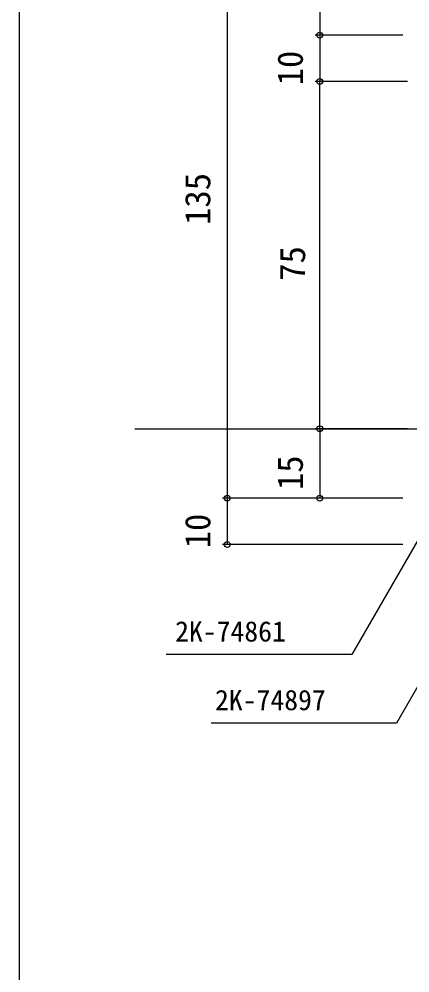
# Model space of a CAD drawing. Units: millimetres, scale not verified. Extents: x -437 to 438, y -681 to 679.
# Drawn here: x -436.7 to -352.2, y -153.8 to 52.3 of the extents above; entities that cross this region are included whole.
import ezdxf
from ezdxf.enums import TextEntityAlignment as Align

# ---------------------------------------------------------------- set-up
doc = ezdxf.new("R2010")
doc.units = ezdxf.units.MM
doc.header["$LTSCALE"] = 4
for name, color, linetype in [('0-3_YKK_12', 2, 'Continuous'), ('0-6_YKK_D', 6, 'Continuous'), ('0-7_YKK_ZWAK', 7, 'Continuous')]:
    doc.layers.add(name, color=color, linetype=linetype)
doc.styles.add('ＭＳ ゴシック', font='')
doc.styles.get('ＭＳ ゴシック').set_extended_font_data('MS Gothic')

msp = doc.modelspace()

# ---------------------------------------------------------------- linework, layer by layer
at = {"layer": '0-3_YKK_12'}
msp.add_line((-411.7, -36.2), (-287.7, -36.2), dxfattribs=at)
at = {"layer": '0-6_YKK_D'}
for p, q in [((-391.7, 83.821), (-391.7, -51.2)), ((-371.7, 83.821), (-371.7, 48.821)), ((-353.7, 48.821), (-372.7, 48.821)), ((-353.7, 48.821), (-372.7, 48.821)), ((-371.7, 48.821), (-371.7, 38.821)), ((-353.7, 38.821), (-372.7, 38.821)), ((-352.7, 38.8), (-372.7, 38.8)), ((-371.7, -36.2), (-371.7, 38.8)), ((-353.7, -36.2), (-372.7, -36.2)), ((-352.7, -36.2), (-372.7, -36.2)), ((-371.7, -36.2), (-371.7, -51.2)), ((-353.7, -51.2), (-392.7, -51.2)), ((-391.7, -51.2), (-391.7, -61.2)), ((-353.7, -51.2), (-372.7, -51.2)), ((-353.7, -61.2), (-392.7, -61.2))]:
    msp.add_line(p, q, dxfattribs=at)
for points in [[(-299.9, -4.276), (-301.175, -6.484), (-355.069, -99.832), (-395.148, -99.832)], [(-345.274, -51.2), (-346.549, -53.408), (-364.788, -85), (-404.867, -85)]]:
    msp.add_lwpolyline(points, dxfattribs=at)
for centre in [(-371.7, 48.821), (-371.7, 48.821), (-371.7, 38.821), (-371.7, 38.8), (-371.7, -36.2), (-371.7, -36.2), (-391.7, -51.2), (-391.7, -51.2), (-371.7, -51.2), (-391.7, -61.2)]:
    msp.add_circle(centre, 0.637, dxfattribs=at)
at = {"layer": '0-7_YKK_ZWAK'}
msp.add_line((-436.7, 643.8), (-436.7, -681.2), dxfattribs=at)

# ---------------------------------------------------------------- texts
at = {"layer": '0-6_YKK_D', "style": 'ＭＳ ゴシック'}
for s, p in [('10', (-373.7, 37.983)), ('135', (-393.7, 7.831)), ('75', (-373.2, -4.24)), ('15', (-373.7, -49.453)), ('10', (-393.7, -62.038))]:
    msp.add_text(s, height=5.499, rotation=90, dxfattribs=at).set_placement(p, align=Align.BOTTOM_LEFT)
for s, p in [('2K-74861', (-402.963, -83.5)), ('2K-74897', (-394.335, -98.332))]:
    msp.add_text(s, height=4.399, dxfattribs=at).set_placement(p, align=Align.BOTTOM_LEFT)

doc.saveas('drawing.dxf')
